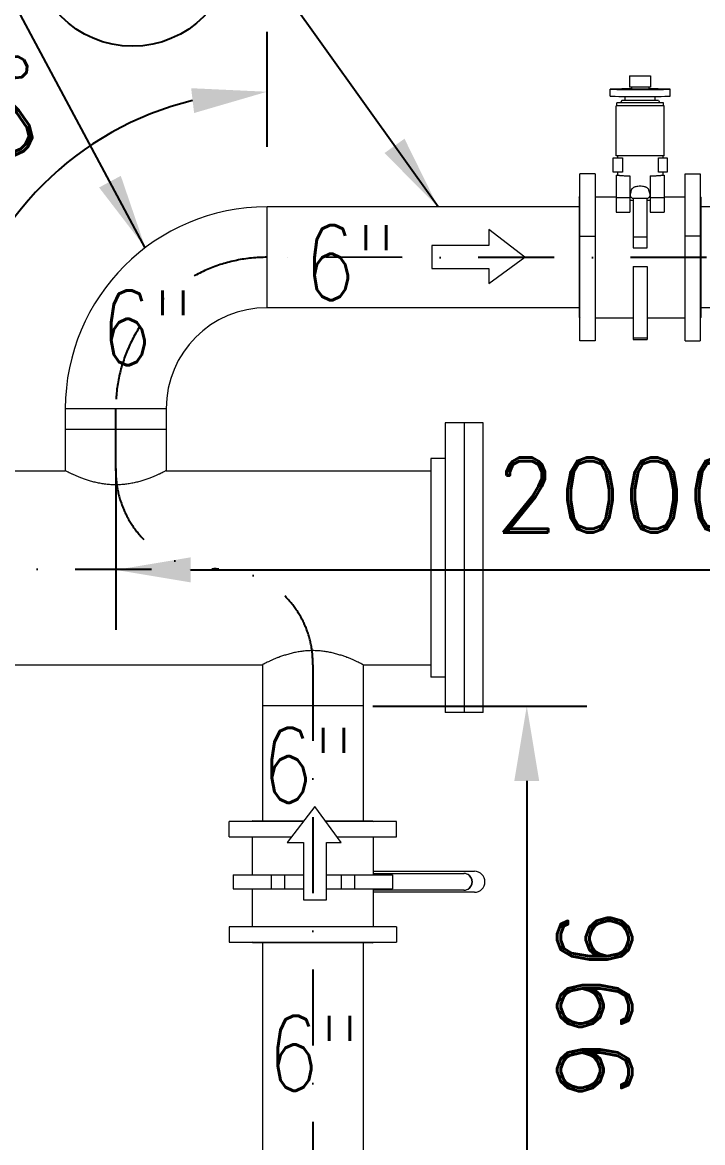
# Model space of a CAD drawing. Header units: millimetres. Extents: x -312439 to 477422, y -331570 to 212570.
# Drawn here: x 362315 to 363450, y 171129 to 172998 of the extents above; entities that cross this region are included whole.
import ezdxf

# ---------------------------------------------------------------- set-up
doc = ezdxf.new("R2010")
doc.units = ezdxf.units.MM
doc.linetypes.add('DASHDOT', pattern=[25.4, 12.7, -6.35, 0, -6.35])
doc.linetypes.add('HIDDEN', pattern=[9.525, 6.35, -3.175])
doc.layers.add('ARCONDTEXTO', color=4, linetype='Continuous')
doc.layers.add('TEXTO FORMATO', color=4, linetype='Continuous')
doc.styles.add('ROMAND', font='ROMAND.SHX')
doc.styles.add('ROMANS', font='romans.shx', dxfattribs={"height": 187.5})
doc.dimstyles.new('1-50 (MILIMETRO)', dxfattribs={"dimscale": 0, "dimtxt": 125, "dimasz": 125, "dimexe": 100, "dimexo": 100, "dimgap": 50, "dimtad": 0, "dimdec": 0, "dimzin": 0, "dimdsep": 46, "dimtxsty": 'ROMAND', "dimcen": -390, "dimclrd": 1, "dimclre": 1, "dimclrt": 3, "dimadec": 0, "dimazin": 0, "dimtfac": 1, "dimtdec": 0, "dimtix": 1, "dimtmove": 2, "dimatfit": 2, "dimfxl": 1, "dimtvp": 1, "dimtolj": 1, "dimtzin": 0, "dimarcsym": 0})

# ---------------------------------------------------------------- blocks, each defined once
blk = doc.blocks.new('*D108')
at = {"color": 1, "lineweight": -2, "transparency": 16777216}
for p, q in [((362899.9, 171857.8), (363257, 171857.8)), ((363157, 171732.8), (363157, 170987.2)), ((363152.3, 170862.2), (363257, 170862.2))]:
    blk.add_line(p, q, dxfattribs=at)
at = {"color": 1, "transparency": 16777216}
for points in [[(363136.2, 171732.8), (363177.8, 171732.8), (363157, 171857.8)], [(363136.2, 170987.2), (363177.8, 170987.2), (363157, 170862.2)]]:
    blk.add_solid(points, dxfattribs=at)
at = {"layer": 'Defpoints', "color": 0, "transparency": 16777216}
for p in [(362799.9, 171857.8), (363052.3, 170862.2), (363157, 170862.2)]:
    blk.add_point(p, dxfattribs=at)
at = {"color": 3, "transparency": 16777216, "insert": (363270.4, 171360), "char_height": 125, "attachment_point": 5, "rotation": 90, "style": 'ROMAND'}
blk.add_mtext('\\A1;996', dxfattribs=at)
blk = doc.blocks.new('*D116')
at = {"color": 1, "lineweight": -2, "transparency": 16777216}
for p, q in [((362471, 172254), (362471, 171984.9)), ((364471.5, 172254), (364471.5, 171984.9)), ((362596, 172084.9), (364346.5, 172084.9))]:
    blk.add_line(p, q, dxfattribs=at)
at = {"color": 1, "transparency": 16777216}
for points in [[(362596, 172105.8), (362596, 172064.1), (362471, 172084.9)], [(364346.5, 172105.8), (364346.5, 172064.1), (364471.5, 172084.9)]]:
    blk.add_solid(points, dxfattribs=at)
at = {"layer": 'Defpoints', "color": 0, "transparency": 16777216}
for p in [(362471, 172354), (364471.5, 172354), (364471.5, 172084.9)]:
    blk.add_point(p, dxfattribs=at)
at = {"color": 3, "transparency": 16777216, "insert": (363316, 172209.9), "char_height": 125, "attachment_point": 5, "style": 'ROMAND'}
blk.add_mtext('\\A1;2000', dxfattribs=at)
blk = doc.blocks.new('*D122')
at = {"color": 1, "lineweight": -2, "transparency": 16777216}
for p, q in [((362723.5, 172790.6), (362723.5, 172982.6)), ((362286.9, 172354), (362094.8, 172354))]:
    blk.add_line(p, q, dxfattribs=at)
blk.add_arc((362723.5, 172354), 528.6, 103.5802, 166.4198, dxfattribs=at)
at = {"color": 1, "transparency": 16777216}
for points in [[(362596.9, 172888.5), (362601.8, 172847.1), (362723.5, 172882.6)], [(362230.3, 172475.6), (362188.9, 172480.6), (362194.8, 172354)]]:
    blk.add_solid(points, dxfattribs=at)
at = {"layer": 'Defpoints', "color": 0, "transparency": 16777216}
for p in [(362459.2, 172811.8), (362723.5, 172690.6), (362386.9, 172354), (362723.5, 172354)]:
    blk.add_point(p, dxfattribs=at)
at = {"color": 3, "transparency": 16777216, "insert": (362261.3, 172816.2), "char_height": 125, "attachment_point": 5, "rotation": 45, "style": 'ROMAND'}
blk.add_mtext('\\A1;90°', dxfattribs=at)

msp = doc.modelspace()

# ---------------------------------------------------------------- linework, layer by layer
at = {"color": 5, "linetype": 'Continuous', "lineweight": 0}
for p, q in [((363328.702, 172908.92), (363363.702, 172908.92)), ((363328.702, 172908.92), (363328.702, 172890.41)), ((363363.702, 172908.92), (363363.702, 172890.41)), ((363363.702, 172890.41), (363328.702, 172890.41)), ((363331.875, 172890.41), (363331.875, 172886.885)), ((363360.528, 172890.41), (363360.528, 172886.885)), ((363296.202, 172875.22), (363296.202, 172886.885)), ((363321.202, 172867.912), (363321.202, 172874.843)), ((363360.528, 172886.885), (363331.875, 172886.885)), ((363371.202, 172867.912), (363371.202, 172874.843)), ((363396.202, 172875.22), (363396.202, 172886.885)), ((363386.202, 172858.852), (363306.202, 172858.852)), ((363306.202, 172775.426), (363306.202, 172858.852)), ((363385.264, 172864.321), (363307.139, 172864.321)), ((363307.139, 172858.852), (363307.139, 172864.321)), ((363315.643, 172867.912), (363313.202, 172864.321)), ((363376.76, 172867.912), (363315.643, 172867.912)), ((363376.76, 172867.912), (363379.202, 172864.321)), ((363385.264, 172858.852), (363385.264, 172864.321)), ((363386.202, 172775.426), (363386.202, 172858.852)), ((363300.933, 172754.846), (363300.933, 172765.907)), ((363301.089, 172772.12), (363316.714, 172772.12)), ((363301.089, 172748.683), (363301.089, 172772.12)), ((363386.202, 172775.426), (363306.202, 172775.426)), ((363308.202, 172775.426), (363308.202, 172772.12)), ((363316.714, 172772.12), (363316.714, 172748.683)), ((363376.598, 172748.683), (363376.598, 172772.12)), ((363376.598, 172772.12), (363391.314, 172772.12)), ((363384.202, 172775.426), (363384.202, 172772.12)), ((363391.314, 172772.12), (363391.314, 172748.683)), ((363391.47, 172765.907), (363391.47, 172754.846)), ((363245.802, 172466.926), (363245.802, 172745.926)), ((363271.202, 172745.926), (363245.802, 172745.926)), ((363271.202, 172745.926), (363271.202, 172466.926)), ((363316.714, 172748.683), (363301.089, 172748.683)), ((363306.202, 172743.426), (363306.202, 172681.677)), ((363306.202, 172743.426), (363308.202, 172743.426)), ((363308.202, 172748.683), (363308.202, 172743.426)), ((363329.202, 172742.065), (363329.202, 172681.677)), ((363363.202, 172742.065), (363363.202, 172681.677)), ((363391.314, 172748.683), (363376.598, 172748.683)), ((363384.202, 172748.683), (363384.202, 172743.426)), ((363384.202, 172743.426), (363386.202, 172743.426)), ((363386.202, 172743.426), (363386.202, 172681.677)), ((363421.202, 172466.926), (363421.202, 172745.926)), ((363421.202, 172745.926), (363446.602, 172745.926)), ((363446.602, 172745.926), (363446.602, 172466.926)), ((363244.202, 172706.326), (363245.802, 172707.926)), ((363244.202, 172706.326), (363244.202, 172506.526)), ((363271.202, 172707.426), (363306.202, 172707.426)), ((363306.202, 172706.2), (363329.202, 172706.2)), ((363357.702, 172704.333), (363334.702, 172704.333)), ((363334.702, 172704.333), (363334.702, 172621.98)), ((363357.702, 172621.98), (363357.702, 172704.333)), ((363363.202, 172706.2), (363386.202, 172706.2)), ((363386.202, 172707.426), (363421.202, 172707.426)), ((363448.202, 172706.326), (363446.602, 172707.926)), ((363448.202, 172506.526), (363448.202, 172706.326)), ((362723.468, 172522.276), (362723.468, 172690.576)), ((363244.202, 172690.576), (362723.468, 172690.576)), ((364219.277, 172690.576), (363448.202, 172690.576)), ((363306.202, 172681.677), (363329.202, 172681.677)), ((363363.202, 172681.677), (363386.202, 172681.677)), ((363245.802, 172641.439), (363271.202, 172641.439)), ((363334.702, 172640.478), (363357.702, 172640.478)), ((363446.602, 172641.439), (363421.202, 172641.439)), ((363334.702, 172621.98), (363357.702, 172621.98)), ((363334.702, 172590.871), (363334.702, 172469.097)), ((363334.702, 172590.871), (363357.702, 172590.871)), ((363357.702, 172590.871), (363357.702, 172469.097)), ((363244.202, 172522.276), (362723.468, 172522.276)), ((364219.277, 172522.276), (363448.202, 172522.276)), ((363244.202, 172506.526), (363245.802, 172504.926)), ((363271.202, 172505.426), (363334.702, 172505.426)), ((363357.702, 172505.426), (363421.202, 172505.426)), ((363448.202, 172506.526), (363446.602, 172504.926)), ((363271.202, 172466.926), (363245.802, 172466.926)), ((363334.702, 172472.052), (363357.702, 172472.052)), ((363334.702, 172469.097), (363357.702, 172469.097)), ((363421.202, 172466.926), (363446.602, 172466.926)), ((362386.868, 172353.976), (362555.168, 172353.976)), ((362386.868, 172353.976), (362386.868, 172250.377)), ((362555.168, 172353.976), (362555.168, 172250.377)), ((363020.797, 172329.977), (363020.797, 171846.977)), ((363084.397, 172329.977), (363020.797, 172329.977)), ((363052.597, 172329.977), (363052.597, 171846.977)), ((363084.397, 171846.977), (363084.397, 172329.977)), ((362555.168, 172319.112), (362386.868, 172319.112)), ((362996.997, 172270.977), (362996.997, 171905.977)), ((363020.797, 172270.977), (362996.997, 172270.977)), ((359401.634, 172250.377), (362386.868, 172250.377)), ((362555.168, 172250.377), (362996.997, 172250.377)), ((359401.634, 171926.577), (362715.707, 171926.577)), ((362715.707, 171926.577), (362715.707, 171666.49)), ((362884.007, 171926.577), (362996.997, 171926.577)), ((362884.007, 171926.577), (362884.007, 171666.49)), ((363020.797, 171905.977), (362996.997, 171905.977)), ((362884.007, 171857.841), (362715.707, 171857.841)), ((363084.397, 171846.977), (363020.797, 171846.977)), ((362784.194, 171664.89), (362660.357, 171664.89)), ((362660.357, 171639.49), (362660.357, 171664.89)), ((362699.957, 171666.49), (362698.357, 171664.89)), ((362699.957, 171666.49), (362785.427, 171666.49)), ((362820.674, 171666.49), (362899.757, 171666.49)), ((362939.357, 171664.89), (362821.842, 171664.89)), ((362899.757, 171666.49), (362901.357, 171664.89)), ((362939.357, 171639.49), (362939.357, 171664.89)), ((362660.357, 171639.49), (362764.619, 171639.49)), ((362698.857, 171639.49), (362698.857, 171575.99)), ((362840.383, 171639.49), (362939.357, 171639.49)), ((362900.857, 171639.49), (362900.857, 171575.99)), ((362900.857, 171581.99), (363069.755, 171581.99)), ((362666.857, 171575.99), (362784.351, 171575.99)), ((362666.857, 171575.99), (362666.857, 171552.99)), ((362730.393, 171575.99), (362730.393, 171552.99)), ((362752.677, 171575.99), (362752.677, 171552.99)), ((362822.706, 171575.99), (362932.857, 171575.99)), ((362847.036, 171575.99), (362847.036, 171552.99)), ((362869.32, 171575.99), (362869.32, 171552.99)), ((362900.857, 171578.49), (363052.352, 171578.49)), ((362932.857, 171575.99), (362932.857, 171552.99)), ((362666.857, 171552.99), (362784.351, 171552.99)), ((362698.857, 171552.99), (362698.857, 171489.49)), ((362822.706, 171552.99), (362932.857, 171552.99)), ((362900.857, 171552.99), (362900.857, 171489.49)), ((363052.352, 171550.49), (362900.857, 171550.49)), ((363069.755, 171546.99), (362900.857, 171546.99)), ((362939.357, 171489.49), (362660.357, 171489.49)), ((362660.357, 171489.49), (362660.357, 171464.09)), ((362939.357, 171489.49), (362939.357, 171464.09)), ((362660.357, 171464.09), (362939.357, 171464.09)), ((362699.957, 171462.49), (362698.357, 171464.09)), ((362899.757, 171462.49), (362699.957, 171462.49)), ((362715.707, 171462.49), (362715.707, 171114.608)), ((362884.007, 171462.49), (362884.007, 171114.608)), ((362899.757, 171462.49), (362901.357, 171464.09))]:
    msp.add_line(p, q, dxfattribs=at)
at = {"color": 1, "linetype": 'HIDDEN', "lineweight": 0, "ltscale": 5}
msp.add_line((362723.468, 172605.869), (362723.468, 172655.869), dxfattribs=at)
at = {"color": 1, "linetype": 'Continuous', "lineweight": 0}
for p, q in [((363093.968, 172653.03), (363093.968, 172625.908)), ((363154.046, 172606.73), (363093.968, 172653.03)), ((362998.648, 172625.908), (362998.648, 172587.553)), ((363093.968, 172625.908), (362998.648, 172625.908)), ((363093.968, 172562.876), (363154.046, 172606.73)), ((362998.648, 172587.553), (363093.968, 172587.553)), ((363093.968, 172587.553), (363093.968, 172562.876)), ((362803.529, 171689.978), (362757.229, 171629.9)), ((362847.383, 171629.9), (362803.529, 171689.978)), ((362757.229, 171629.9), (362784.351, 171629.9)), ((362784.351, 171629.9), (362784.351, 171534.581)), ((362822.706, 171534.581), (362822.706, 171629.9)), ((362822.706, 171629.9), (362847.383, 171629.9)), ((362784.351, 171534.581), (362822.706, 171534.581))]:
    msp.add_line(p, q, dxfattribs=at)
at = {"color": 6, "linetype": 'DASHDOT', "ltscale": 10}
for p, q in [((364219.277, 172605.869), (362723.468, 172606.426)), ((362471.018, 172250.377), (362471.018, 172353.976)), ((359608.408, 172086.283), (362632.546, 172086.283)), ((362799.857, 171926.577), (362799.857, 171114.608))]:
    msp.add_line(p, q, dxfattribs=at)
at = {"color": 5, "linetype": 'Continuous', "lineweight": 0}
for centre, radius, start, end in [((362723.468, 172353.976), 336.6, 90, 180), ((362723.468, 172353.976), 168.3, 90, 180), ((363069.755, 171564.49), 17.5, 270, 90)]:
    msp.add_arc(centre, radius, start, end, dxfattribs=at)
at = {"color": 6, "linetype": 'DASHDOT', "ltscale": 10}
for centre, radius, start, end in [((362723.468, 172353.976), 252.45, 90, 180), ((362634.964, 172250.377), 163.945, 180, 272.757091), ((362642.85, 171929.586), 157.035, 358.902118, 93.762125)]:
    msp.add_arc(centre, radius, start, end, dxfattribs=at)
at = {"color": 5, "linetype": 'Continuous', "lineweight": 0}
for centre, major_axis, ratio, start_param, end_param in [((363346.202, 172886.885), (50, 0), 0.00871634, 1.86139317, 4.71238898), ((363346.202, 172875.22), (-50, 0), 0.00871634, 0, 1.57079633), ((363346.202, 172886.885), (50, 0), 0.00871634, 4.71238898, 7.56338479), ((363346.202, 172875.22), (-50, 0), 0.00871634, 1.57079633, 3.14159265), ((363346.202, 172434.94), (0, 307.973), 0.12338759, 0.39969646, 0.45585527), ((363346.202, 172434.94), (0, 307.973), 0.12338759, 5.82733003, 5.88348885), ((363051.756, 171564.49), (0, -14), 0.99076742, 0, 3.14159265), ((363052.352, 171564.49), (0, 14), 0.99076742, 3.14159265, 6.28318531)]:
    msp.add_ellipse(centre, major_axis=major_axis, ratio=ratio, start_param=start_param, end_param=end_param, dxfattribs=at)
for points, knots in [([(363308.202, 172743.426), (363308.202, 172743.426), (363308.258, 172743.421), (363308.493, 172743.4), (363308.671, 172743.384), (363309.152, 172743.342), (363309.455, 172743.315), (363310.184, 172743.253), (363310.611, 172743.217), (363311.58, 172743.137), (363312.124, 172743.092), (363313.319, 172742.998), (363313.97, 172742.948), (363315.365, 172742.845), (363316.109, 172742.791), (363317.671, 172742.683), (363318.488, 172742.629), (363320.175, 172742.522), (363321.072, 172742.468), (363322.965, 172742.36), (363323.96, 172742.306), (363326.035, 172742.202), (363327.114, 172742.152), (363328.549, 172742.091), (363328.874, 172742.078), (363329.202, 172742.065)], [171.86764235, 171.86764235, 171.86764235, 171.86764235, 175.44821434, 175.44821434, 179.02878634, 179.02878634, 182.60935834, 182.60935834, 186.18993033, 186.18993033, 189.77050233, 189.77050233, 193.35107432, 193.35107432, 196.93164632, 196.93164632, 200.51221831, 200.51221831, 204.09279808, 204.09279808, 207.67337785, 207.67337785, 211.25395762, 211.25395762, 212.29073841, 212.29073841, 212.29073841, 212.29073841]), ([(363363.202, 172742.065), (363363.529, 172742.078), (363363.854, 172742.091), (363365.289, 172742.152), (363366.368, 172742.202), (363368.443, 172742.306), (363369.438, 172742.36), (363371.331, 172742.468), (363372.229, 172742.522), (363373.915, 172742.629), (363374.732, 172742.683), (363376.294, 172742.791), (363377.038, 172742.845), (363378.433, 172742.948), (363379.084, 172742.998), (363380.279, 172743.092), (363380.823, 172743.137), (363381.792, 172743.217), (363382.219, 172743.253), (363382.948, 172743.315), (363383.251, 172743.342), (363383.732, 172743.384), (363383.911, 172743.4), (363384.145, 172743.421), (363384.202, 172743.426), (363384.202, 172743.426)], [16.86611806, 16.86611806, 16.86611806, 16.86611806, 17.90289885, 17.90289885, 21.48347862, 21.48347862, 25.06405839, 25.06405839, 28.64463816, 28.64463816, 32.22521015, 32.22521015, 35.80578215, 35.80578215, 39.38635414, 39.38635414, 42.96692614, 42.96692614, 46.54749813, 46.54749813, 50.12807013, 50.12807013, 53.70864212, 53.70864212, 57.28921412, 57.28921412, 57.28921412, 57.28921412]), ([(363360.989, 172718.638), (363360.936, 172718.818), (363360.874, 172718.995), (363360.676, 172719.469), (363360.522, 172719.758), (363360.177, 172720.298), (363359.985, 172720.549), (363359.4, 172721.219), (363358.969, 172721.6), (363358.043, 172722.28), (363357.547, 172722.578), (363356.506, 172723.107), (363355.96, 172723.339), (363354.828, 172723.747), (363354.243, 172723.924), (363352.444, 172724.382), (363351.19, 172724.592), (363348.676, 172724.863), (363347.415, 172724.923), (363346.202, 172724.923), (363344.988, 172724.923), (363343.727, 172724.863), (363341.213, 172724.592), (363339.959, 172724.382), (363338.16, 172723.924), (363337.575, 172723.747), (363336.443, 172723.339), (363335.897, 172723.107), (363334.856, 172722.578), (363334.36, 172722.28), (363333.434, 172721.6), (363333.003, 172721.219), (363332.418, 172720.549), (363332.226, 172720.298), (363331.881, 172719.758), (363331.727, 172719.469), (363331.53, 172718.995), (363331.467, 172718.818), (363331.414, 172718.638)], [-16.95687667, -16.95687667, -16.95687667, -16.95687667, -16.42143109, -16.42143109, -15.49032088, -15.49032088, -14.55921067, -14.55921067, -12.73930934, -12.73930934, -10.919408, -10.919408, -9.09950667, -9.09950667, -7.27960534, -7.27960534, -3.63980267, -3.63980267, 0, 0, 0, 3.63980267, 3.63980267, 7.27960534, 7.27960534, 9.09950667, 9.09950667, 10.919408, 10.919408, 12.73930934, 12.73930934, 14.55921067, 14.55921067, 15.49032088, 15.49032088, 16.42143109, 16.42143109, 16.95687667, 16.95687667, 16.95687667, 16.95687667]), ([(363334.702, 172700.708), (363333.65, 172700.837), (363332.612, 172700.981), (363330.783, 172701.263), (363329.985, 172701.396), (363329.202, 172701.536)], [11.32162396, 11.32162396, 11.32162396, 11.32162396, 14.47539289, 14.47539289, 16.98652366, 16.98652366, 16.98652366, 16.98652366]), ([(363329.473, 172711.464), (363329.461, 172711.416), (363329.449, 172711.368), (363329.37, 172711.001), (363329.335, 172710.678), (363329.335, 172710.046), (363329.37, 172709.723), (363329.508, 172709.086), (363329.613, 172708.772), (363329.881, 172708.172), (363330.044, 172707.886), (363330.41, 172707.356), (363330.613, 172707.112), (363331.044, 172706.654), (363331.281, 172706.438), (363331.775, 172706.037), (363332.032, 172705.853), (363332.828, 172705.338), (363333.394, 172705.047), (363334.377, 172704.623), (363334.779, 172704.471), (363335.191, 172704.333)], [19.08025865, 19.08025865, 19.08025865, 19.08025865, 19.22379089, 19.22379089, 20.17147234, 20.17147234, 21.11915379, 21.11915379, 22.06683524, 22.06683524, 23.01451669, 23.01451669, 23.96219814, 23.96219814, 24.9859948, 24.9859948, 26.00979146, 26.00979146, 28.05738477, 28.05738477, 29.40543824, 29.40543824, 29.40543824, 29.40543824]), ([(363357.213, 172704.333), (363357.624, 172704.471), (363358.026, 172704.623), (363359.009, 172705.047), (363359.575, 172705.338), (363360.371, 172705.853), (363360.628, 172706.037), (363361.122, 172706.438), (363361.359, 172706.654), (363361.79, 172707.112), (363361.993, 172707.356), (363362.359, 172707.886), (363362.522, 172708.172), (363362.79, 172708.772), (363362.895, 172709.086), (363363.034, 172709.723), (363363.068, 172710.046), (363363.068, 172710.678), (363363.034, 172711.001), (363362.954, 172711.368), (363362.942, 172711.416), (363362.93, 172711.464)], [51.2804511, 51.2804511, 51.2804511, 51.2804511, 52.62850457, 52.62850457, 54.67609789, 54.67609789, 55.69989455, 55.69989455, 56.72369121, 56.72369121, 57.67137266, 57.67137266, 58.61905411, 58.61905411, 59.56673556, 59.56673556, 60.51441701, 60.51441701, 61.46209846, 61.46209846, 61.60563069, 61.60563069, 61.60563069, 61.60563069]), ([(363363.202, 172701.536), (363362.418, 172701.396), (363361.62, 172701.263), (363359.791, 172700.981), (363358.753, 172700.837), (363357.702, 172700.708)], [214.52982085, 214.52982085, 214.52982085, 214.52982085, 217.04095163, 217.04095163, 220.19472055, 220.19472055, 220.19472055, 220.19472055]), ([(362555.168, 172250.377), (362555.168, 172250.377), (362555.038, 172250.309), (362554.502, 172250.031), (362554.096, 172249.821), (362553.006, 172249.262), (362552.321, 172248.913), (362550.68, 172248.088), (362549.724, 172247.612), (362547.56, 172246.553), (362546.351, 172245.97), (362543.703, 172244.72), (362542.265, 172244.055), (362539.194, 172242.673), (362537.561, 172241.956), (362534.143, 172240.505), (362532.358, 172239.771), (362528.679, 172238.318), (362526.719, 172237.571), (362522.582, 172236.076), (362520.406, 172235.326), (362515.865, 172233.862), (362513.5, 172233.147), (362508.614, 172231.789), (362506.093, 172231.145), (362500.931, 172229.965), (362498.289, 172229.427), (362492.923, 172228.488), (362490.199, 172228.086), (362484.719, 172227.44), (362481.961, 172227.194), (362476.464, 172226.869), (362473.723, 172226.789), (362468.313, 172226.789), (362465.573, 172226.869), (362460.075, 172227.194), (362457.318, 172227.44), (362451.838, 172228.086), (362449.114, 172228.488), (362443.748, 172229.427), (362441.105, 172229.965), (362435.944, 172231.145), (362433.423, 172231.789), (362428.537, 172233.147), (362426.172, 172233.862), (362421.631, 172235.326), (362419.455, 172236.076), (362415.318, 172237.571), (362413.358, 172238.318), (362409.679, 172239.771), (362407.894, 172240.505), (362404.476, 172241.956), (362402.843, 172242.673), (362399.772, 172244.055), (362398.334, 172244.72), (362395.686, 172245.97), (362394.476, 172246.553), (362392.312, 172247.612), (362391.357, 172248.088), (362389.716, 172248.913), (362389.031, 172249.262), (362387.94, 172249.821), (362387.535, 172250.031), (362386.999, 172250.309), (362386.868, 172250.377), (362386.868, 172250.377)], [129.63017338, 129.63017338, 129.63017338, 129.63017338, 137.71883938, 137.71883938, 145.80750537, 145.80750537, 153.89617137, 153.89617137, 161.98483736, 161.98483736, 170.07350336, 170.07350336, 178.16216935, 178.16216935, 186.25083535, 186.25083535, 194.33950134, 194.33950134, 202.45460702, 202.45460702, 210.5697127, 210.5697127, 218.68481838, 218.68481838, 226.79992405, 226.79992405, 234.91502973, 234.91502973, 243.03013541, 243.03013541, 251.14524108, 251.14524108, 259.26034676, 259.26034676, 267.37545244, 267.37545244, 275.49055812, 275.49055812, 283.60566379, 283.60566379, 291.72076947, 291.72076947, 299.83587515, 299.83587515, 307.95098082, 307.95098082, 316.0660865, 316.0660865, 324.18119218, 324.18119218, 332.26985817, 332.26985817, 340.35852417, 340.35852417, 348.44719016, 348.44719016, 356.53585616, 356.53585616, 364.62452216, 364.62452216, 372.71318815, 372.71318815, 380.80185415, 380.80185415, 388.89052014, 388.89052014, 388.89052014, 388.89052014]), ([(362884.007, 171926.577), (362884.007, 171926.577), (362883.876, 171926.644), (362883.34, 171926.922), (362882.934, 171927.132), (362881.844, 171927.691), (362881.159, 171928.04), (362879.518, 171928.865), (362878.563, 171929.341), (362876.398, 171930.4), (362875.189, 171930.984), (362872.541, 171932.233), (362871.103, 171932.898), (362868.032, 171934.281), (362866.399, 171934.997), (362862.981, 171936.448), (362861.196, 171937.182), (362857.517, 171938.636), (362855.557, 171939.382), (362851.42, 171940.878), (362849.244, 171941.627), (362844.703, 171943.091), (362842.338, 171943.806), (362837.452, 171945.165), (362834.931, 171945.808), (362829.77, 171946.989), (362827.127, 171947.526), (362821.761, 171948.465), (362819.037, 171948.867), (362813.557, 171949.514), (362810.799, 171949.759), (362805.302, 171950.084), (362802.562, 171950.164), (362797.152, 171950.164), (362794.411, 171950.084), (362788.914, 171949.759), (362786.156, 171949.514), (362780.676, 171948.867), (362777.952, 171948.465), (362772.586, 171947.526), (362769.943, 171946.989), (362764.782, 171945.808), (362762.261, 171945.165), (362757.375, 171943.806), (362755.01, 171943.091), (362750.469, 171941.627), (362748.293, 171940.878), (362744.156, 171939.382), (362742.196, 171938.636), (362738.517, 171937.182), (362736.732, 171936.448), (362733.314, 171934.997), (362731.681, 171934.281), (362728.61, 171932.898), (362727.172, 171932.233), (362724.524, 171930.984), (362723.315, 171930.4), (362721.151, 171929.341), (362720.195, 171928.865), (362718.554, 171928.04), (362717.869, 171927.691), (362716.779, 171927.132), (362716.373, 171926.922), (362715.837, 171926.644), (362715.707, 171926.577), (362715.707, 171926.577)], [129.63017338, 129.63017338, 129.63017338, 129.63017338, 137.71883938, 137.71883938, 145.80750537, 145.80750537, 153.89617137, 153.89617137, 161.98483736, 161.98483736, 170.07350336, 170.07350336, 178.16216935, 178.16216935, 186.25083535, 186.25083535, 194.33950134, 194.33950134, 202.45460702, 202.45460702, 210.5697127, 210.5697127, 218.68481838, 218.68481838, 226.79992405, 226.79992405, 234.91502973, 234.91502973, 243.03013541, 243.03013541, 251.14524108, 251.14524108, 259.26034676, 259.26034676, 267.37545244, 267.37545244, 275.49055812, 275.49055812, 283.60566379, 283.60566379, 291.72076947, 291.72076947, 299.83587515, 299.83587515, 307.95098082, 307.95098082, 316.0660865, 316.0660865, 324.18119218, 324.18119218, 332.26985817, 332.26985817, 340.35852417, 340.35852417, 348.44719016, 348.44719016, 356.53585616, 356.53585616, 364.62452216, 364.62452216, 372.71318815, 372.71318815, 380.80185415, 380.80185415, 388.89052014, 388.89052014, 388.89052014, 388.89052014])]:
    msp.add_open_spline(points, degree=3, knots=knots, dxfattribs=at)
at = {"layer": 'TEXTO FORMATO', "color": 1}
msp.add_circle((362498.918, 173126.36), 167.835, dxfattribs=at)

# ---------------------------------------------------------------- texts
at = {"layer": 'ARCONDTEXTO', "linetype": 'Continuous', "lineweight": -3, "style": 'ROMANS', "width": 0.8}
for p in [(362785.47, 172534.884), (362446.258, 172426.278), (362714.617, 171696.523), (362724.533, 171215.926)]:
    msp.add_text('6"', height=125, dxfattribs=at).set_placement(p)

# ---------------------------------------------------------------- dimensions: what is measured, and where the dimension line sits
dim = msp.add_angular_dim_3p(base=(362459.158, 172811.775), center=(362723.468, 172353.976), p1=(362723.468, 172690.576), p2=(362386.868, 172353.976), dimstyle='1-50 (MILIMETRO)', override={"dimscale": 1})
dim.commit()
dim.dimension.update_dxf_attribs({"geometry": '*D122', "text_midpoint": (362261.288, 172816.156)})
dim = msp.add_linear_dim(base=(364471.472, 172084.927), p1=(362471.018, 172353.976), p2=(364471.472, 172353.976), dimstyle='1-50 (MILIMETRO)', override={"dimscale": 1})
dim.commit()
dim.dimension.update_dxf_attribs({"geometry": '*D116', "text_midpoint": (363315.987, 172209.927), "dimtype": 160})
dim = msp.add_linear_dim(base=(363156.995, 170862.158), p1=(362799.857, 171857.841), p2=(363052.307, 170862.158), angle=90, dimstyle='1-50 (MILIMETRO)', override={"dimscale": 1})
dim.commit()
dim.dimension.update_dxf_attribs({"geometry": '*D108', "text_midpoint": (363270.361, 171359.999), "dimtype": 160})

# ---------------------------------------------------------------- leaders
at = {"layer": 'TEXTO FORMATO'}
for points in [[(362520.355, 172622.386), (362250.601, 173126.36), (362219.942, 173126.36)], [(363008.908, 172690.576), (362697.413, 173126.36), (362666.753, 173126.36)]]:
    msp.add_leader(points, dimstyle='1-50 (MILIMETRO)', override={"dimscale": 1}, dxfattribs=at)

doc.saveas('drawing.dxf')
